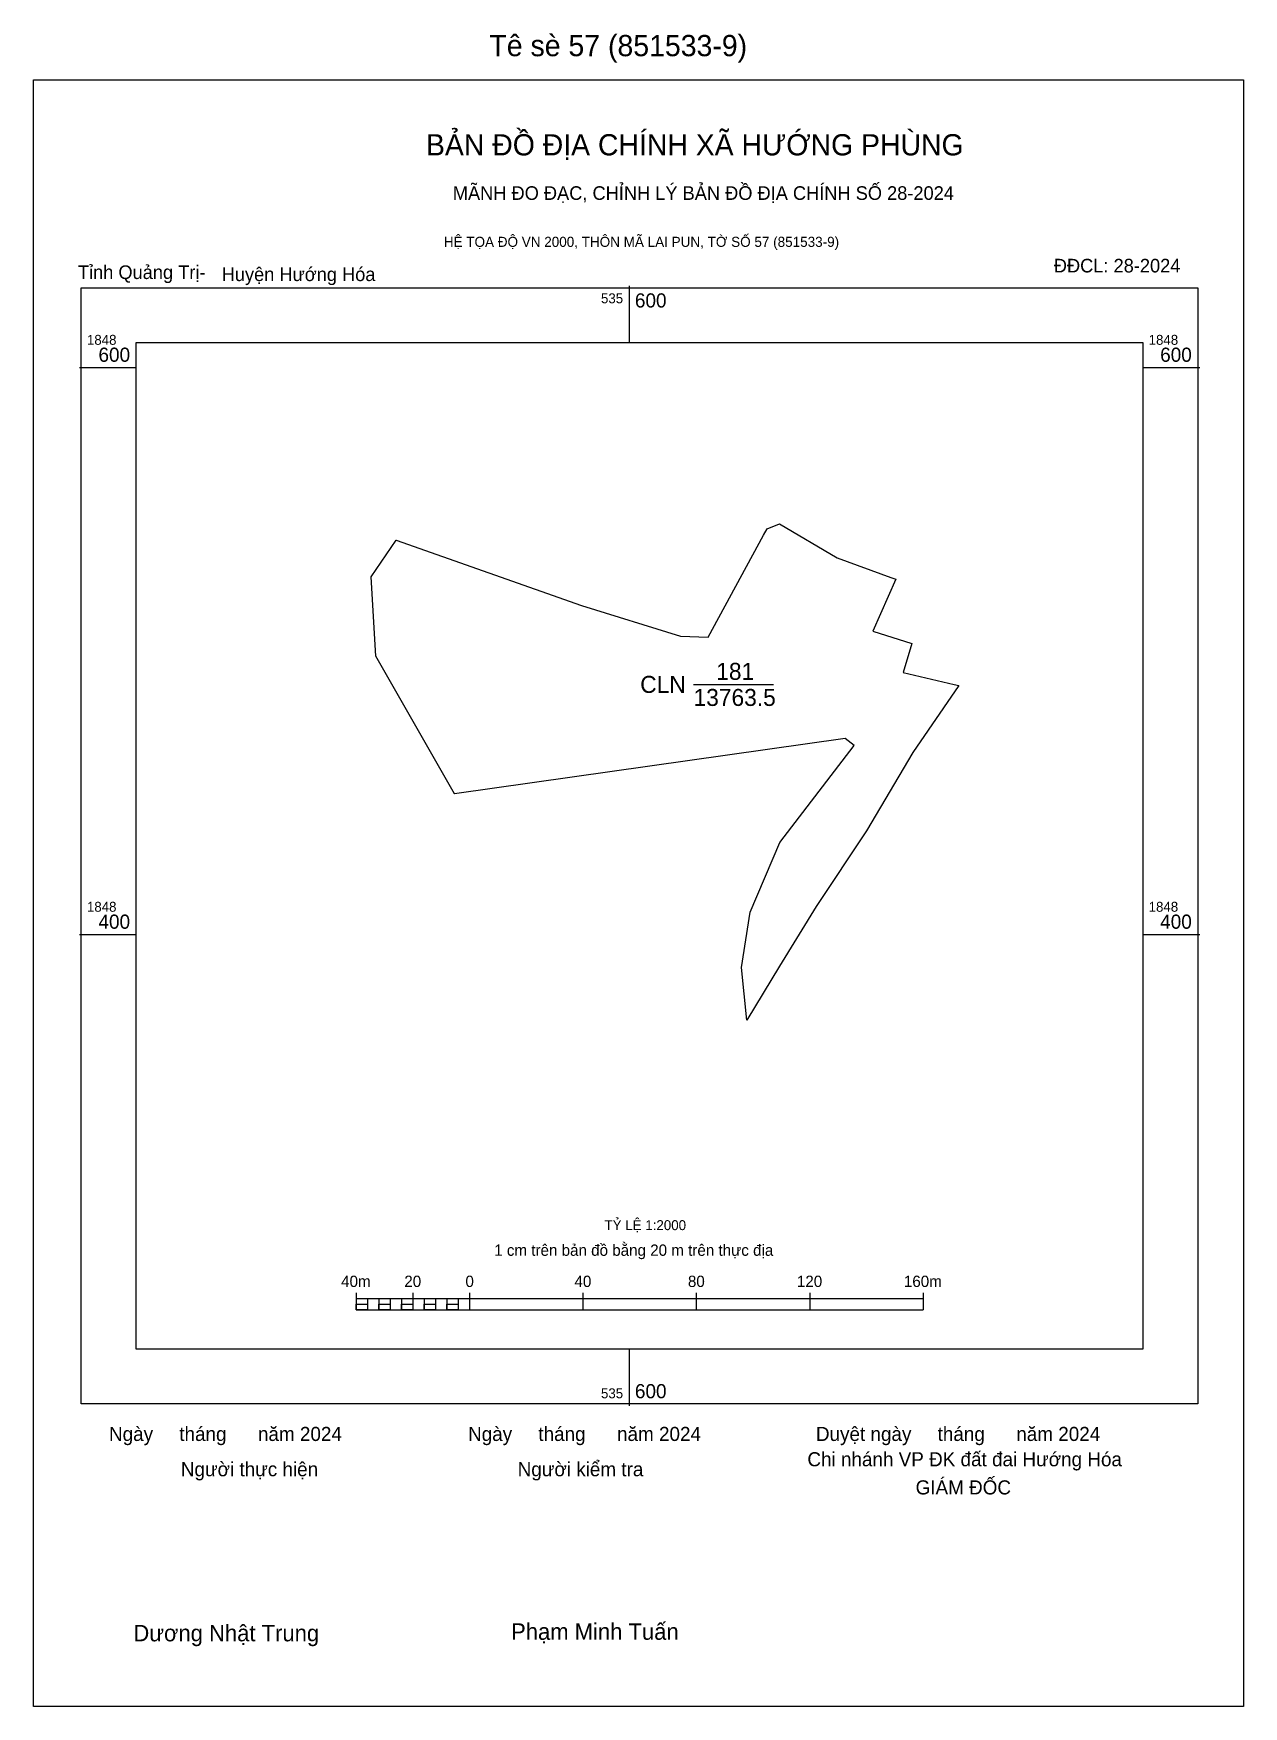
# Model space of a CAD drawing. Extents: x 535390 to 535817, y 1848128 to 1848718.
import ezdxf

# ---------------------------------------------------------------- set-up
doc = ezdxf.new("R2010")
doc.units = 0
for name, color, linetype in [('Level 10', 7, 'Continuous'), ('Level 13', 7, 'Continuous'), ('Level 15', 7, 'Continuous'), ('Level 27', 7, 'Continuous'), ('Level 6', 7, 'Continuous'), ('Level 62', 7, 'Continuous'), ('Level 63', 7, 'Continuous'), ('Level 9', 7, 'Continuous')]:
    doc.layers.add(name, color=color, linetype=linetype)

msp = doc.modelspace()

# ---------------------------------------------------------------- linework, layer by layer
at = {"layer": 'Level 10'}
msp.add_line((535622.66, 1848488.2), (535650.92, 1848488.2), dxfattribs=at)
msp.add_lwpolyline([(535639.64, 1848388.35), (535642.67, 1848407.82), (535653.05, 1848432.47), (535679.3, 1848466.65), (535676.13, 1848469.08), (535538.33, 1848449.61), (535510.62, 1848498.16), (535509.04, 1848526.14), (535517.87, 1848539.07), (535583.16, 1848515.99), (535618.11, 1848505.19), (535627.8, 1848504.85), (535647.38, 1848540.85), (535648.59, 1848543.07), (535652.96, 1848544.81), (535673.33, 1848532.89), (535692.23, 1848525.96), (535693.97, 1848525.32), (535685.92, 1848507.01), (535699.66, 1848502.68), (535696.63, 1848492.4), (535714.59, 1848488.19), (535716.27, 1848487.8), (535700.04, 1848464.19), (535683.71, 1848436.55), (535665.91, 1848409.85), (535653.04, 1848388.85), (535641.52, 1848369.75)], close=True, dxfattribs=at)
at = {"layer": 'Level 15'}
msp.add_lwpolyline([(535389.91, 1848701.45), (535816.63, 1848701.45), (535816.63, 1848127.62), (535389.91, 1848127.62)], close=True, dxfattribs=at)
at = {"layer": 'Level 27'}
for p, q in [((535517.87, 1848539.07), (535517.89, 1848539.08)), ((535647.38, 1848540.85), (535647.36, 1848540.86)), ((535692.23, 1848525.96), (535692.24, 1848525.98)), ((535714.59, 1848488.19), (535714.6, 1848488.21)), ((535676.13, 1848469.08), (535676.12, 1848469.07)), ((535538.33, 1848449.61), (535538.32, 1848449.59)), ((535641.52, 1848369.75), (535641.52, 1848369.73))]:
    msp.add_line(p, q, dxfattribs=at)
at = {"layer": 'Level 62'}
msp.add_lwpolyline([(535426.15, 1848608.77), (535781.17, 1848608.77), (535781.17, 1848253.75), (535426.15, 1848253.75)], close=True, dxfattribs=at)
at = {"layer": 'Level 63'}
for p, q in [((535600, 1848628.77), (535600, 1848608.77)), ((535406.15, 1848600), (535426.15, 1848600)), ((535781.17, 1848600), (535801.17, 1848600)), ((535406.15, 1848400), (535426.15, 1848400)), ((535781.17, 1848400), (535801.17, 1848400)), ((535503.66, 1848273.62), (535503.66, 1848267.62)), ((535503.66, 1848271.62), (535703.66, 1848271.62)), ((535507.66, 1848271.62), (535507.66, 1848267.62)), ((535511.66, 1848271.62), (535511.66, 1848267.62)), ((535515.66, 1848271.62), (535515.66, 1848267.62)), ((535519.66, 1848271.62), (535519.66, 1848267.62)), ((535523.66, 1848273.62), (535523.66, 1848267.62)), ((535523.66, 1848271.62), (535523.66, 1848267.62)), ((535527.66, 1848271.62), (535527.66, 1848267.62)), ((535531.66, 1848271.62), (535531.66, 1848267.62)), ((535535.66, 1848271.62), (535535.66, 1848267.62)), ((535539.66, 1848271.62), (535539.66, 1848267.62)), ((535543.66, 1848273.62), (535543.66, 1848267.62)), ((535543.66, 1848271.62), (535543.66, 1848267.62)), ((535583.66, 1848273.62), (535583.66, 1848267.62)), ((535623.66, 1848273.62), (535623.66, 1848267.62)), ((535663.66, 1848273.62), (535663.66, 1848267.62)), ((535703.66, 1848273.62), (535703.66, 1848267.62)), ((535503.66, 1848267.62), (535703.66, 1848267.62)), ((535600, 1848253.75), (535600, 1848233.75))]:
    msp.add_line(p, q, dxfattribs=at)
for points in [[(535406.77, 1848628.15), (535800.55, 1848628.15), (535800.55, 1848234.37), (535406.77, 1848234.37)], [(535503.66, 1848269.62), (535507.66, 1848269.62), (535507.66, 1848267.62), (535503.66, 1848267.62)], [(535503.66, 1848269.62), (535507.66, 1848269.62), (535507.66, 1848267.62), (535503.66, 1848267.62)], [(535511.66, 1848269.62), (535515.66, 1848269.62), (535515.66, 1848267.62), (535511.66, 1848267.62)], [(535519.66, 1848269.62), (535523.66, 1848269.62), (535523.66, 1848267.62), (535519.66, 1848267.62)], [(535527.66, 1848269.62), (535531.66, 1848269.62), (535531.66, 1848267.62), (535527.66, 1848267.62)], [(535535.66, 1848269.62), (535539.66, 1848269.62), (535539.66, 1848267.62), (535535.66, 1848267.62)]]:
    msp.add_lwpolyline(points, close=True, dxfattribs=at)

# ---------------------------------------------------------------- texts
at = {"layer": 'Level 13'}
for s, p in [('181', (535630.69, 1848489.8)), ('CLN', (535603.87, 1848485.2)), ('13763.5', (535622.68, 1848480.6))]:
    msp.add_text(s, height=6, dxfattribs=at).set_placement(p)
at = {"layer": 'Level 6'}
msp.add_text('TỶ LỆ 1:2000', height=3.5158, dxfattribs=at).set_placement((535591.29, 1848295.68))
at = {"layer": 'Level 63'}
for s, height, p in [('Tê sè 57 (851533-9)', 7.5, (535550.7, 1848709.8)), ('BẢN ĐỒ ĐỊA CHÍNH XÃ HƯỚNG PHÙNG', 7.4873, (535528.33, 1848674.81)), ('MÃNH ĐO ĐẠC, CHỈNH LÝ BẢN ĐỒ ĐỊA CHÍNH SỐ 28-2024', 4.8044, (535537.79, 1848659.12)), ('HỆ TỌA ĐỘ VN 2000, THÔN MÃ LAI PUN, TỜ SỐ 57 (851533-9)', 3.5565, (535534.62, 1848642.54)), ('535', 3.5, (535590.04, 1848622.65)), ('600', 5, (535602, 1848621.15)), ('1848', 3.5, (535408.77, 1848608)), ('1848', 3.5, (535783.17, 1848608)), ('600', 5, (535412.83, 1848602)), ('600', 5, (535787.23, 1848602)), ('1848', 3.5, (535408.77, 1848408)), ('1848', 3.5, (535783.17, 1848408)), ('400', 5, (535412.83, 1848402)), ('400', 5, (535787.23, 1848402)), ('1 cm trên bản đồ bằng 20 m trên thực địa', 4, (535552.38, 1848286.62)), ('40m', 4, (535498.4, 1848275.62)), ('20', 4, (535520.69, 1848275.62)), ('0', 4, (535542.24, 1848275.62)), ('40', 4, (535580.69, 1848275.62)), ('80', 4, (535620.69, 1848275.62)), ('120', 4, (535659.13, 1848275.62)), ('160m', 4, (535696.85, 1848275.62)), ('535', 3.5, (535590.04, 1848236.37)), ('600', 5, (535602, 1848236.37)), ('Ngày     tháng      năm 2024', 4.9766, (535416.55, 1848221.3)), ('Ngày     tháng      năm 2024', 4.9766, (535543.17, 1848221.3)), ('Duyệt ngày     tháng      năm 2024', 4.9766, (535665.84, 1848221.3)), ('Người thực hiện', 4.9766, (535441.88, 1848208.86)), ('Người kiểm tra', 4.9766, (535560.66, 1848208.86)), ('Chi nhánh VP ĐK đất đai Hướng Hóa', 4.9766, (535662.83, 1848212.37)), ('GIÁM ĐỐC', 4.977, (535700.99, 1848202.44)), ('Dương Nhật Trung', 5.8048, (535425.14, 1848150.63)), ('Phạm Minh Tuấn', 5.8048, (535558.33, 1848151.16))]:
    msp.add_text(s, height=height, dxfattribs=at).set_placement(p)
at = {"layer": 'Level 9'}
for s, p in [('ĐĐCL: 28-2024', (535749.73, 1848633.52)), ('Tỉnh Quảng Trị-', (535405.58, 1848631.2)), ('Huyện Hướng Hóa', (535456.28, 1848630.48))]:
    msp.add_text(s, height=4.8044, dxfattribs=at).set_placement(p)

doc.saveas('drawing.dxf')
